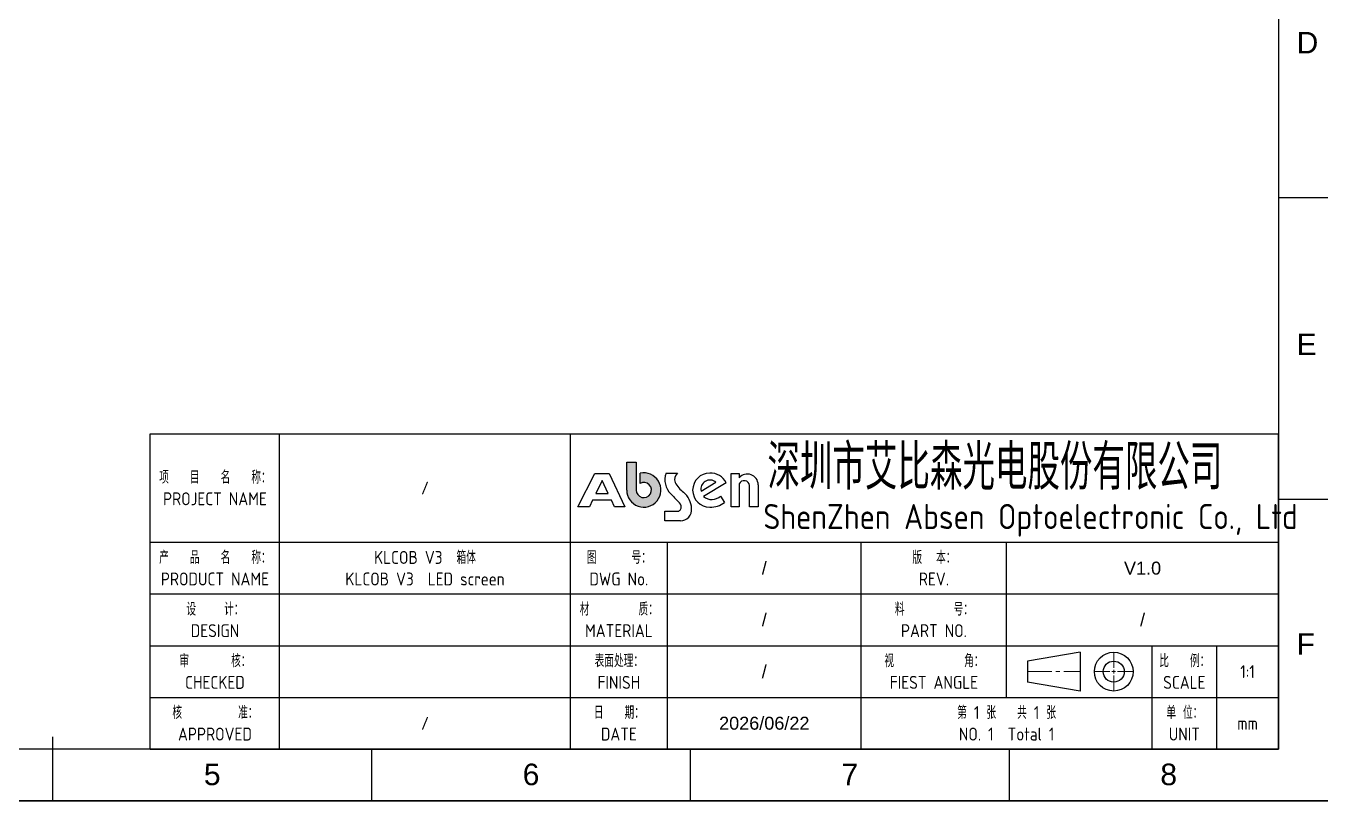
# Model space of a CAD drawing. Header units: millimetres. Extents: x 1409 to 26878, y 589 to 5187.
# Drawn here: x 2389 to 3405, y 589 to 1193 of the extents above; entities that cross this region are included whole.
import ezdxf

# ---------------------------------------------------------------- set-up
doc = ezdxf.new("R2010")
doc.units = ezdxf.units.MM
doc.linetypes.add('CENTER2', pattern=[28.575, 19.05, -3.175, 3.175, -3.175])
doc.layers.add('图框', color=7, linetype='Continuous')
doc.layers.add('细实线', color=7, linetype='Continuous', lineweight=18)
doc.styles.get("Standard").update_dxf_attribs({"font": 'arial.ttf'})
doc.styles.add('工程字', font='gbenor.shx', dxfattribs={"bigfont": 'gbcbig.shx'})

# ---------------------------------------------------------------- blocks, each defined once
blk = doc.blocks.new('产品尺寸图图框')
at = {"layer": '图框'}
for p, q in [((605.84, 599.09), (605.84, 401.09)), ((605.84, 465.09), (611.59, 465.09)), ((605.84, 430.09), (611.59, 430.09)), ((463.59, 402.51), (463.59, 395.09)), ((605.84, 401.09), (323.34, 401.09)), ((500.59, 401.09), (500.59, 395.09)), ((537.59, 401.09), (537.59, 395.09)), ((574.59, 401.09), (574.59, 395.09)), ((611.59, 395.09), (314.59, 395.09)), ((314.59, 395.09), (611.59, 395.09))]:
    blk.add_line(p, q, dxfattribs=at)
at = {"layer": '图框', "char_height": 2.5, "attachment_point": 1}
for s, insert in [('D', (607.95, 484.3)), ('E', (607.95, 449.3)), ('F', (607.95, 414.55)), ('5', (481.14, 399.42)), ('6', (518.14, 399.42)), ('7', (555.14, 399.42)), ('8', (592.14, 399.42))]:
    blk.add_mtext_dynamic_manual_height_columns(s, width=1.5895, gutter_width=1.25, heights=[0], dxfattribs=dict(at, insert=insert))
blk = doc.blocks.new('*T127')
at = {"layer": '图框', "color": 0, "linetype": 'ByBlock', "lineweight": -2, "transparency": 16777216}
for p, q in [((0, 245.9), (879.7, 245.9)), ((0, 0), (0, 245.9)), ((100.8, 0), (100.8, 245.9)), ((327.6, 0), (327.6, 245.9)), ((879.7, 0), (879.7, 245.9)), ((0, 161.3), (879.7, 161.3)), ((403.2, 0), (403.2, 161.3)), ((554.4, 0), (554.4, 161.3)), ((667.8, 40.3), (667.8, 161.3)), ((0, 121), (879.7, 121)), ((0, 80.6), (879.7, 80.6)), ((781.2, 0), (781.2, 80.6)), ((831.6, 0), (831.6, 80.6)), ((0, 40.3), (879.7, 40.3)), ((0, 0), (879.7, 0))]:
    blk.add_line(p, q, dxfattribs=at)
at = {"layer": '图框', "color": 0, "transparency": 16777216, "attachment_point": 5, "style": '工程字'}
for s, insert, char_height, width in [('项   目   名   称：\\PPROJECT NAME', (50.4, 203.6), 10.08, 89.677), ('/', (214.2, 203.6), 10.1, 215.677), ('产   品   名   称：\\PPRODUCT NAME', (50.4, 141.1), 10.08, 89.677), ('{\\C1;KLCOB V3  箱体\\PKLCOB V3  LED screen}', (214.2, 141.1), 10.08, 215.677), ('图     号：\\PDWG No.', (365.4, 141.1), 10.08, 64.477), ('版  本：\\PREV.', (611.1, 141.1), 10.08, 102.277), ('设    计：\\PDESIGN', (50.4, 100.8), 10.08, 89.677), ('材       质：\\PMATERIAL', (365.4, 100.8), 10.08, 64.477), ('料       号：\\PPART NO.', (611.1, 100.8), 10.08, 102.277), ('审      核：\\PCHECKED', (50.4, 60.5), 10.08, 89.677), ('表面处理：\\PFINISH', (365.4, 60.5), 10.08, 64.477), ('视          角：\\PFIEST ANGLE', (611.1, 60.5), 10.08, 102.277), ('比   例：\\PSCALE', (806.4, 60.5), 10.08, 37.887), ('1:1', (855.7, 60.5), 10.08, 35.634), ('核        准：\\PAPPROVED', (50.4, 20.2), 10.08, 89.677), ('日   期：\\PDATE', (365.4, 20.2), 10.08, 64.477), ('第 1 张   共 1 张\\PNO. 1  Total 1', (667.8, 20.2), 10.08, 215.677), ('{\\C256;\\c16777215;单 位：}UNIT', (806.4, 20.2), 10.08, 37.887), ('/', (214.2, 20.2), 10.1, 215.677), ('mm', (855.7, 20.2), 10.08, 35.634)]:
    blk.add_mtext(s, dxfattribs=dict(at, insert=insert, char_height=char_height, width=width))
at = {"layer": '图框', "color": 0, "transparency": 16777216, "attachment_point": 5}
for s, insert, char_height, width in [('/', (478.8, 141.1), 10.1, 140.077), ('V1.0', (773.8, 141.1), 10.08, 200.824), ('/', (478.8, 100.8), 10.1, 140.077), ('/', (773.8, 100.8), 10.1, 200.824), ('/', (478.8, 60.5), 10.1, 140.077), ('{\\C1;2026/06/22}', (478.8, 20.2), 10.08, 140.077)]:
    blk.add_mtext(s, dxfattribs=dict(at, insert=insert, char_height=char_height, width=width))
blk = doc.blocks.new('*U105')
at = {"layer": '细实线', "color": 0, "linetype": 'CENTER2', "lineweight": 5, "transparency": 16777216}
for p, q in [((0, 3), (0, 15.2)), ((-15.2, 0), (-3, 0)), ((3, 0), (15.2, 0)), ((0, -15.2), (0, -3))]:
    blk.add_line(p, q, dxfattribs=at)
at = {"layer": '细实线', "color": 0, "linetype": 'Continuous', "lineweight": 5, "transparency": 16777216}
for p, q in [((-1.5, 0), (1.5, 0)), ((0, -1.5), (0, 1.5))]:
    blk.add_line(p, q, dxfattribs=at)
blk = doc.blocks.new('*U106')
at = {"layer": '细实线', "color": 0, "linetype": 'CENTER2', "lineweight": 5, "transparency": 16777216}
blk.add_line((-20.7, 0), (20.7, 0), dxfattribs=at)

msp = doc.modelspace()

# ---------------------------------------------------------------- hatches: boundary and pattern name
at = {"true_color": 0xf58220}
msp.add_hatch(color=30, dxfattribs=at).paths.add_polyline_path([(2865.3309, 831.614), (2865.3309, 853.265), (2857.9109, 853.265), (2857.9109, 831.614, 2.832639936), (2868.4307, 844.6565), (2868.4307, 836.822, -3.635342025)])

# ---------------------------------------------------------------- linework, layer by layer
at = {"color": 30, "true_color": 0xf58220}
for p, q in [((2857.9109, 853.265), (2865.3309, 853.265)), ((2857.9109, 831.614), (2857.9109, 853.265)), ((2865.3309, 853.265), (2865.3309, 831.614)), ((2868.4307, 836.822), (2868.4307, 844.6565))]:
    msp.add_line(p, q, dxfattribs=at)
at = {"color": 7, "linetype": 'Continuous'}
for p, q in [((2819.8853, 818.4585), (2833.1233, 844.6135)), ((2833.1233, 844.6135), (2844.3664, 844.6135)), ((2844.3664, 844.6135), (2856.5293, 818.4585)), ((2888.5732, 844.7406), (2897.4757, 844.7406)), ((2939.3584, 844.5301), (2945.6269, 844.5301)), ((2939.3584, 818.6435), (2939.3584, 844.5301)), ((2945.6269, 844.5301), (2945.6269, 841.1775)), ((2838.7137, 839.0376), (2833.8049, 828.867)), ((2843.528, 828.867), (2838.7137, 839.0376)), ((2915.92, 830.7176), (2927.4899, 837.715)), ((2935.4653, 837.1887), (2917.9083, 826.5703)), ((2945.6269, 836.3483), (2945.6269, 818.6435)), ((2953.7317, 818.5802), (2953.7317, 835.0372)), ((2960.4434, 835.7876), (2960.4434, 818.5802)), ((2831.3445, 823.7694), (2828.7812, 818.4585)), ((2845.9409, 823.7694), (2831.3445, 823.7694)), ((2833.8049, 828.867), (2843.528, 828.867)), ((2848.4548, 818.4585), (2845.9409, 823.7694)), ((2931.0884, 826.9636), (2934.285, 821.9493)), ((2828.7812, 818.4585), (2819.8853, 818.4585)), ((2856.5293, 818.4585), (2848.4548, 818.4585)), ((2887.7021, 815.0343), (2897.3651, 815.0343)), ((2887.7021, 807.5616), (2887.7021, 815.0343)), ((2945.6269, 818.6435), (2939.3584, 818.6435)), ((2960.4434, 818.5802), (2953.7317, 818.5802)), ((2899.8687, 807.5616), (2887.7021, 807.5616))]:
    msp.add_line(p, q, dxfattribs=at)
at = {"color": 30, "true_color": 0xf58220}
for radius, end in [(13.3449, 102.222254), (5.9249, 118.4785291)]:
    msp.add_arc((2871.2558, 831.614), radius, 180, end, dxfattribs=at)
at = {"color": 7, "linetype": 'Continuous'}
for centre, radius, start, end in [((2902.9188, 839.5711), 15.2486, 160.18299, 226.253482), ((2901.5969, 839.8888), 6.3659, 130.3455087, 201.7414345), ((2922.6787, 831.5354), 13.3223, 90, 270), ((2923.2759, 831.3592), 13.5116, 25.5590832, 92.5335359), ((2952.0071, 835.6565), 8.4373, 0.8903209, 139.1292396), ((2916.8026, 848.9258), 23.9968, 208.3500157, 232.6470194), ((2922.8633, 832.301), 7.1216, 49.4840379, 192.8465811), ((2949.5228, 834.725), 4.2205, 4.242312, 157.380725), ((3052.254, 978.6891), 219.3204, 223.1994758, 225.4213171), ((2894.719, 818.0161), 5.7246, 1.2701121, 51.0785182), ((2891.3759, 816.6283), 17.115, 1.6072527, 50.5832629), ((2924.282, 834.0148), 9.8003, 229.4306865, 313.9875571), ((2897.4183, 818.059), 3.0251, 268.9921655, 1.5919063), ((2899.77, 816.3115), 8.7505, 270.6461625, 5.224492), ((2923.1829, 836.5422), 18.336, 268.4242695, 307.2636237)]:
    msp.add_arc(centre, radius, start, end, dxfattribs=at)
at = {"layer": '图框'}
for p, q in [((3211.5894, 705.184), (3170.3865, 698.2419)), ((3211.5894, 705.184), (3211.5894, 674.944)), ((3170.3865, 698.2419), (3170.3865, 681.8744)), ((3211.5894, 698.2419), (3211.5894, 681.8744)), ((3211.5894, 674.944), (3170.3865, 681.8744)), ((3404.7923, 589.2611), (1408.9523, 589.2611)), ((1408.9523, 589.2611), (3404.7923, 589.2611))]:
    msp.add_line(p, q, dxfattribs=at)
for radius in [15.1142, 8.1838]:
    msp.add_circle((3237.7252, 690.0582), radius, dxfattribs=at)

# ---------------------------------------------------------------- block references
msp.add_blockref('*T127', (2486.4052, 629.5811))
at = {"layer": '细实线', "color": 3, "lineweight": 5, "xscale": 6.72, "yscale": 6.72, "zscale": 6.72}
msp.add_blockref('产品尺寸图图框', (-705.1144, -2065.7442), dxfattribs=at)
at = {"layer": '细实线', "color": 1, "linetype": 'CENTER2', "lineweight": 5}
for name, p in [('*U105', (3237.7252, 690.0582)), ('*U106', (3190.988, 690.0608))]:
    msp.add_blockref(name, p, dxfattribs=at)

# ---------------------------------------------------------------- texts
at = {"layer": '图框', "style": '工程字'}
for s, height, p in [('深圳市艾比森光电股份有限公司', 35.192107, (2967.7296, 831.891)), (' ShenZhen Absen Optoelectronic Co., Ltd', 19.533265, (2953.9355, 801.1874))]:
    msp.add_text(s, height=height, dxfattribs=at).set_placement(p)

doc.saveas('drawing.dxf')
